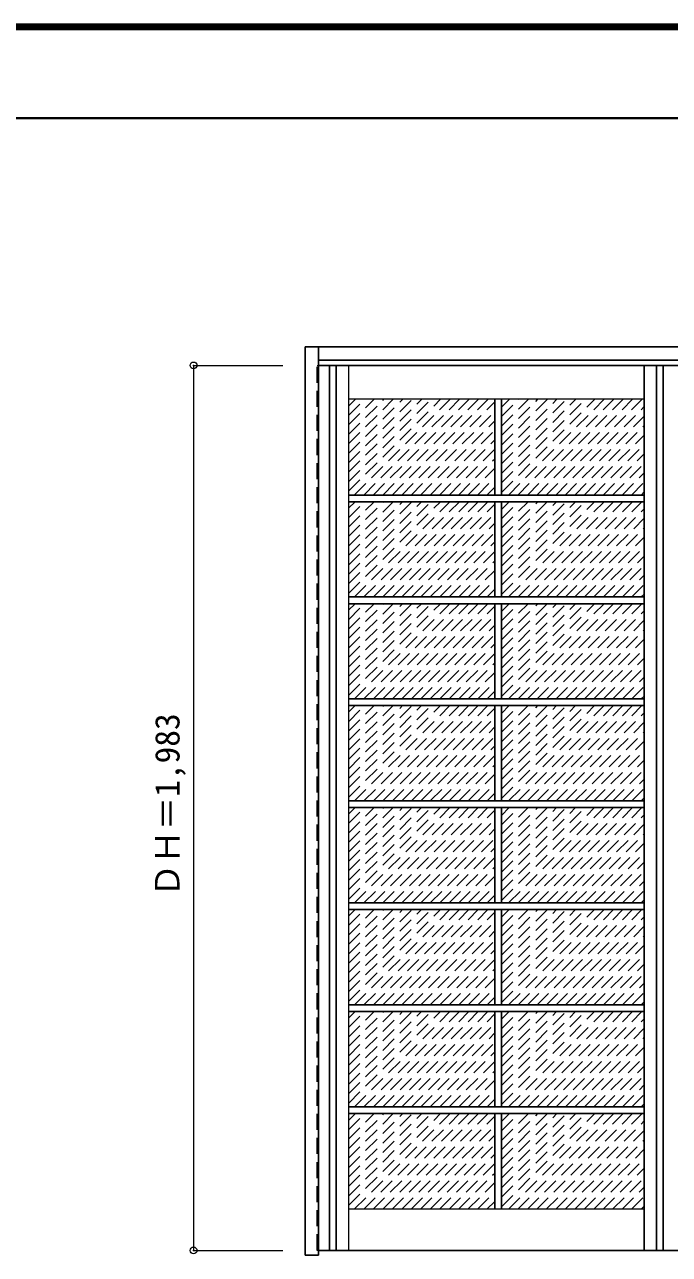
# Model space of a CAD drawing. Units: millimetres, scale not verified. Extents: x -6000 to 5700, y -4307 to 4260.
# Drawn here: x -1702 to -259, y 1420 to 4175 of the extents above; entities that cross this region are included whole.
import ezdxf
from ezdxf.enums import TextEntityAlignment as Align

# ---------------------------------------------------------------- set-up
doc = ezdxf.new("R2010")
doc.units = ezdxf.units.MM
doc.header["$LTSCALE"] = 30
doc.header["$PDMODE"] = 32
doc.header["$PDSIZE"] = 15
doc.linetypes.add('DASHED1', pattern=[1.8, 1.2, -0.6])
for name, color, linetype, lineweight in [('0-2_扉', 4, 'DASHED1', 9), ('0-3_仕上げ', 3, 'Continuous', 25), ('0-4_枠', 3, 'Continuous', 25), ('0-B_寸法', 7, 'Continuous', 9), ('0-C_ハッチ', 4, 'DASHED1', 9), ('F-1_枠', 6, 'Continuous', 40)]:
    doc.layers.add(name, color=color, linetype=linetype, lineweight=lineweight)
doc.styles.add('ＭＳ ゴシック', font='')
doc.styles.get('ＭＳ ゴシック').set_extended_font_data('MS Gothic')

msp = doc.modelspace()

# ---------------------------------------------------------------- linework, layer by layer
at = {"layer": '0-2_扉'}
for p, q in [((-1047, 3411.5), (-1044, 3411.5)), ((-1047, 1428.5), (-1047, 3411.5)), ((-1044, 1428.5), (-1047, 1428.5))]:
    msp.add_line(p, q, dxfattribs=at)
at = {"layer": '0-2_扉', "color": 3, "linetype": 'Continuous', "lineweight": 25}
for p, q in [((-1044, 3411.5), (495, 3411.5)), ((-315, 3411.5), (-315, 1428.5))]:
    msp.add_line(p, q, dxfattribs=at)
msp.add_lwpolyline([(-1044, 1428.5), (495, 1428.5), (495, 3411.5)], dxfattribs=at)
at = {"layer": '0-3_仕上げ'}
for p, q in [((-1019.5, 3411.5), (-1019.5, 1428.5)), ((-1004.5, 3411.5), (-1004.5, 1428.5)), ((-287.5, 3411.5), (-287.5, 1428.5)), ((-272.5, 3411.5), (-272.5, 1428.5)), ((-649.5, 3335.5), (-649.5, 3121)), ((-634.5, 3335.5), (-634.5, 3121)), ((-315, 3121), (-977, 3121)), ((-315, 3106), (-977, 3106)), ((-649.5, 3106), (-649.5, 2892.5)), ((-634.5, 3106), (-634.5, 2892.5)), ((-315, 2892.5), (-977, 2892.5)), ((-315, 2877.5), (-977, 2877.5)), ((-649.5, 2877.5), (-649.5, 2664)), ((-634.5, 2877.5), (-634.5, 2664)), ((-315, 2664), (-977, 2664)), ((-315, 2649), (-977, 2649)), ((-649.5, 2649), (-649.5, 2435.5)), ((-634.5, 2649), (-634.5, 2435.5)), ((-315, 2435.5), (-977, 2435.5)), ((-315, 2420.5), (-977, 2420.5)), ((-649.5, 2420.5), (-649.5, 2207)), ((-634.5, 2420.5), (-634.5, 2207)), ((-315, 2207), (-977, 2207)), ((-315, 2192), (-977, 2192)), ((-649.5, 2192), (-649.5, 1978.5)), ((-634.5, 2192), (-634.5, 1978.5)), ((-315, 1978.5), (-977, 1978.5)), ((-315, 1963.5), (-977, 1963.5)), ((-649.5, 1963.5), (-649.5, 1750)), ((-634.5, 1963.5), (-634.5, 1750)), ((-315, 1750), (-977, 1750)), ((-315, 1735), (-977, 1735)), ((-649.5, 1735), (-649.5, 1520.5)), ((-634.5, 1735), (-634.5, 1520.5))]:
    msp.add_line(p, q, dxfattribs=at)
at = {"layer": '0-3_仕上げ', "color": 7, "lineweight": 18}
for p, q in [((-977, 3411.5), (-977, 1428.5)), ((-315, 3335.5), (-977, 3335.5)), ((-315, 1520.5), (-977, 1520.5))]:
    msp.add_line(p, q, dxfattribs=at)
at = {"layer": '0-4_枠'}
for p, q in [((-1074, 3453), (1274, 3453)), ((-1044, 1418), (-1044, 3453)), ((-1044, 3423), (1244, 3423))]:
    msp.add_line(p, q, dxfattribs=at)
msp.add_lwpolyline([(-1044, 1418), (-1074, 1418), (-1074, 3453)], dxfattribs=at)
at = {"layer": '0-B_寸法', "color": 4}
for p, q in [((-1324, 3411.5), (-1324, 1428.5)), ((-1324, 3411.5), (-1124, 3411.5)), ((-1324, 1428.5), (-1124, 1428.5))]:
    msp.add_line(p, q, dxfattribs=at)
at = {"layer": '0-B_寸法'}
for p in [(-1324, 3411.5), (-1324, 1428.5)]:
    msp.add_point(p, dxfattribs=at)
at = {"layer": '0-C_ハッチ'}
for p, q in [((-977, 3320.35), (-961.85, 3335.5)), ((-977, 3129.43), (-770.93, 3335.5)), ((-977, 3150.64), (-792.14, 3335.5)), ((-977, 3171.85), (-813.35, 3335.5)), ((-977, 3193.07), (-834.57, 3335.5)), ((-977, 3214.28), (-855.78, 3335.5)), ((-977, 3235.49), (-876.99, 3335.5)), ((-977, 3256.71), (-898.21, 3335.5)), ((-977, 3277.92), (-919.42, 3335.5)), ((-977, 3299.13), (-940.63, 3335.5)), ((-964.21, 3121), (-749.71, 3335.5)), ((-943, 3121), (-728.5, 3335.5)), ((-921.79, 3121), (-707.29, 3335.5)), ((-900.57, 3121), (-686.07, 3335.5)), ((-879.36, 3121), (-664.86, 3335.5)), ((-634.5, 3126.85), (-425.85, 3335.5)), ((-634.5, 3148.07), (-447.07, 3335.5)), ((-634.5, 3169.28), (-468.28, 3335.5)), ((-634.5, 3190.49), (-489.49, 3335.5)), ((-634.5, 3211.71), (-510.71, 3335.5)), ((-634.5, 3232.92), (-531.92, 3335.5)), ((-634.5, 3254.13), (-553.13, 3335.5)), ((-634.5, 3275.35), (-574.35, 3335.5)), ((-634.5, 3296.56), (-595.56, 3335.5)), ((-634.5, 3317.77), (-616.77, 3335.5)), ((-619.14, 3121), (-404.64, 3335.5)), ((-597.93, 3121), (-383.43, 3335.5)), ((-576.71, 3121), (-362.21, 3335.5)), ((-555.5, 3121), (-341, 3335.5)), ((-534.29, 3121), (-319.79, 3335.5)), ((-858.15, 3121), (-649.5, 3329.65)), ((-836.93, 3121), (-649.5, 3308.43)), ((-513.07, 3121), (-315, 3319.07)), ((-815.72, 3121), (-649.5, 3287.22)), ((-491.86, 3121), (-315, 3297.86)), ((-794.51, 3121), (-649.5, 3266.01)), ((-470.65, 3121), (-315, 3276.65)), ((-449.43, 3121), (-315, 3255.43)), ((-773.29, 3121), (-649.5, 3244.79)), ((-428.22, 3121), (-315, 3234.22)), ((-752.08, 3121), (-649.5, 3223.58)), ((-730.87, 3121), (-649.5, 3202.37)), ((-407.01, 3121), (-315, 3213.01)), ((-709.66, 3121), (-649.5, 3181.15)), ((-385.79, 3121), (-315, 3191.79)), ((-364.58, 3121), (-315, 3170.58)), ((-688.44, 3121), (-649.5, 3159.94)), ((-343.37, 3121), (-315, 3149.37)), ((-667.23, 3121), (-649.5, 3138.73)), ((-322.16, 3121), (-315, 3128.15)), ((-977, 2900.43), (-771.43, 3106)), ((-977, 2921.64), (-792.64, 3106)), ((-977, 2942.85), (-813.85, 3106)), ((-977, 2964.07), (-835.07, 3106)), ((-977, 2985.28), (-856.28, 3106)), ((-977, 3006.49), (-877.49, 3106)), ((-977, 3027.71), (-898.71, 3106)), ((-977, 3048.92), (-919.92, 3106)), ((-977, 3070.13), (-941.13, 3106)), ((-977, 3091.35), (-962.35, 3106)), ((-963.71, 2892.5), (-750.21, 3106)), ((-942.5, 2892.5), (-729, 3106)), ((-921.29, 2892.5), (-707.79, 3106)), ((-900.07, 2892.5), (-686.57, 3106)), ((-878.86, 2892.5), (-665.36, 3106)), ((-857.65, 2892.5), (-649.5, 3100.65)), ((-634.5, 2897.85), (-426.35, 3106)), ((-634.5, 2919.07), (-447.57, 3106)), ((-634.5, 2940.28), (-468.78, 3106)), ((-634.5, 2961.49), (-489.99, 3106)), ((-634.5, 2982.71), (-511.21, 3106)), ((-634.5, 3003.92), (-532.42, 3106)), ((-634.5, 3025.13), (-553.63, 3106)), ((-634.5, 3046.35), (-574.85, 3106)), ((-634.5, 3067.56), (-596.06, 3106)), ((-634.5, 3088.77), (-617.27, 3106)), ((-618.64, 2892.5), (-405.14, 3106)), ((-597.43, 2892.5), (-383.93, 3106)), ((-576.21, 2892.5), (-362.71, 3106)), ((-555, 2892.5), (-341.5, 3106)), ((-533.79, 2892.5), (-320.29, 3106)), ((-512.57, 2892.5), (-315, 3090.07)), ((-836.43, 2892.5), (-649.5, 3079.43)), ((-491.36, 2892.5), (-315, 3068.86)), ((-815.22, 2892.5), (-649.5, 3058.22)), ((-794.01, 2892.5), (-649.5, 3037.01)), ((-470.15, 2892.5), (-315, 3047.65)), ((-772.79, 2892.5), (-649.5, 3015.79)), ((-448.93, 2892.5), (-315, 3026.43)), ((-427.72, 2892.5), (-315, 3005.22)), ((-751.58, 2892.5), (-649.5, 2994.58)), ((-406.51, 2892.5), (-315, 2984.01)), ((-730.37, 2892.5), (-649.5, 2973.37)), ((-709.16, 2892.5), (-649.5, 2952.15)), ((-385.29, 2892.5), (-315, 2962.79)), ((-687.94, 2892.5), (-649.5, 2930.94)), ((-364.08, 2892.5), (-315, 2941.58)), ((-666.73, 2892.5), (-649.5, 2909.73)), ((-342.87, 2892.5), (-315, 2920.37)), ((-321.66, 2892.5), (-315, 2899.15)), ((-977, 2671.93), (-771.43, 2877.5)), ((-977, 2693.14), (-792.64, 2877.5)), ((-977, 2714.35), (-813.85, 2877.5)), ((-977, 2735.57), (-835.07, 2877.5)), ((-977, 2756.78), (-856.28, 2877.5)), ((-977, 2777.99), (-877.49, 2877.5)), ((-977, 2799.21), (-898.71, 2877.5)), ((-977, 2820.42), (-919.92, 2877.5)), ((-977, 2841.63), (-941.13, 2877.5)), ((-977, 2862.85), (-962.35, 2877.5)), ((-963.71, 2664), (-750.21, 2877.5)), ((-942.5, 2664), (-729, 2877.5)), ((-921.29, 2664), (-707.79, 2877.5)), ((-900.07, 2664), (-686.57, 2877.5)), ((-878.86, 2664), (-665.36, 2877.5)), ((-857.65, 2664), (-649.5, 2872.15)), ((-634.5, 2669.35), (-426.35, 2877.5)), ((-634.5, 2690.57), (-447.57, 2877.5)), ((-634.5, 2711.78), (-468.78, 2877.5)), ((-634.5, 2732.99), (-489.99, 2877.5)), ((-634.5, 2754.21), (-511.21, 2877.5)), ((-634.5, 2775.42), (-532.42, 2877.5)), ((-634.5, 2796.63), (-553.63, 2877.5)), ((-634.5, 2817.85), (-574.85, 2877.5)), ((-634.5, 2839.06), (-596.06, 2877.5)), ((-634.5, 2860.27), (-617.27, 2877.5)), ((-618.64, 2664), (-405.14, 2877.5)), ((-597.43, 2664), (-383.93, 2877.5)), ((-576.21, 2664), (-362.71, 2877.5)), ((-555, 2664), (-341.5, 2877.5)), ((-533.79, 2664), (-320.29, 2877.5)), ((-836.43, 2664), (-649.5, 2850.93)), ((-512.57, 2664), (-315, 2861.57)), ((-491.36, 2664), (-315, 2840.36)), ((-815.22, 2664), (-649.5, 2829.72)), ((-470.15, 2664), (-315, 2819.15)), ((-794.01, 2664), (-649.5, 2808.51)), ((-772.79, 2664), (-649.5, 2787.29)), ((-448.93, 2664), (-315, 2797.93)), ((-751.58, 2664), (-649.5, 2766.08)), ((-427.72, 2664), (-315, 2776.72)), ((-406.51, 2664), (-315, 2755.51)), ((-730.37, 2664), (-649.5, 2744.87)), ((-385.29, 2664), (-315, 2734.29)), ((-709.16, 2664), (-649.5, 2723.65)), ((-687.94, 2664), (-649.5, 2702.44)), ((-364.08, 2664), (-315, 2713.08)), ((-666.73, 2664), (-649.5, 2681.23)), ((-342.87, 2664), (-315, 2691.87)), ((-977, 2443.43), (-771.43, 2649)), ((-977, 2464.64), (-792.64, 2649)), ((-977, 2485.85), (-813.85, 2649)), ((-977, 2507.07), (-835.07, 2649)), ((-977, 2528.28), (-856.28, 2649)), ((-977, 2549.49), (-877.49, 2649)), ((-977, 2570.71), (-898.71, 2649)), ((-977, 2591.92), (-919.92, 2649)), ((-977, 2613.13), (-941.13, 2649)), ((-977, 2634.35), (-962.35, 2649)), ((-963.71, 2435.5), (-750.21, 2649)), ((-942.5, 2435.5), (-729, 2649)), ((-921.29, 2435.5), (-707.79, 2649)), ((-900.07, 2435.5), (-686.57, 2649)), ((-878.86, 2435.5), (-665.36, 2649)), ((-634.5, 2440.85), (-426.35, 2649)), ((-634.5, 2462.07), (-447.57, 2649)), ((-634.5, 2483.28), (-468.78, 2649)), ((-634.5, 2504.49), (-489.99, 2649)), ((-634.5, 2525.71), (-511.21, 2649)), ((-634.5, 2546.92), (-532.42, 2649)), ((-634.5, 2568.13), (-553.63, 2649)), ((-634.5, 2589.35), (-574.85, 2649)), ((-634.5, 2610.56), (-596.06, 2649)), ((-634.5, 2631.77), (-617.27, 2649)), ((-618.64, 2435.5), (-405.14, 2649)), ((-597.43, 2435.5), (-383.93, 2649)), ((-576.21, 2435.5), (-362.71, 2649)), ((-555, 2435.5), (-341.5, 2649)), ((-533.79, 2435.5), (-320.29, 2649)), ((-321.66, 2664), (-315, 2670.65)), ((-857.65, 2435.5), (-649.5, 2643.65)), ((-836.43, 2435.5), (-649.5, 2622.43)), ((-512.57, 2435.5), (-315, 2633.07)), ((-815.22, 2435.5), (-649.5, 2601.22)), ((-491.36, 2435.5), (-315, 2611.86)), ((-470.15, 2435.5), (-315, 2590.65)), ((-794.01, 2435.5), (-649.5, 2580.01)), ((-448.93, 2435.5), (-315, 2569.43)), ((-772.79, 2435.5), (-649.5, 2558.79)), ((-751.58, 2435.5), (-649.5, 2537.58)), ((-427.72, 2435.5), (-315, 2548.22)), ((-730.37, 2435.5), (-649.5, 2516.37)), ((-406.51, 2435.5), (-315, 2527.01)), ((-709.16, 2435.5), (-649.5, 2495.15)), ((-385.29, 2435.5), (-315, 2505.79)), ((-364.08, 2435.5), (-315, 2484.58)), ((-687.94, 2435.5), (-649.5, 2473.94)), ((-666.73, 2435.5), (-649.5, 2452.73)), ((-342.87, 2435.5), (-315, 2463.37)), ((-321.66, 2435.5), (-315, 2442.15)), ((-977, 2214.93), (-771.43, 2420.5)), ((-977, 2236.14), (-792.64, 2420.5)), ((-977, 2257.35), (-813.85, 2420.5)), ((-977, 2278.57), (-835.07, 2420.5)), ((-977, 2299.78), (-856.28, 2420.5)), ((-977, 2320.99), (-877.49, 2420.5)), ((-977, 2342.21), (-898.71, 2420.5)), ((-977, 2363.42), (-919.92, 2420.5)), ((-977, 2384.63), (-941.13, 2420.5)), ((-977, 2405.85), (-962.35, 2420.5)), ((-963.71, 2207), (-750.21, 2420.5)), ((-942.5, 2207), (-729, 2420.5)), ((-921.29, 2207), (-707.79, 2420.5)), ((-900.07, 2207), (-686.57, 2420.5)), ((-878.86, 2207), (-665.36, 2420.5)), ((-857.65, 2207), (-649.5, 2415.15)), ((-634.5, 2212.35), (-426.35, 2420.5)), ((-634.5, 2233.57), (-447.57, 2420.5)), ((-634.5, 2254.78), (-468.78, 2420.5)), ((-634.5, 2275.99), (-489.99, 2420.5)), ((-634.5, 2297.21), (-511.21, 2420.5)), ((-634.5, 2318.42), (-532.42, 2420.5)), ((-634.5, 2339.63), (-553.63, 2420.5)), ((-634.5, 2360.85), (-574.85, 2420.5)), ((-634.5, 2382.06), (-596.06, 2420.5)), ((-634.5, 2403.27), (-617.27, 2420.5)), ((-618.64, 2207), (-405.14, 2420.5)), ((-597.43, 2207), (-383.93, 2420.5)), ((-576.21, 2207), (-362.71, 2420.5)), ((-555, 2207), (-341.5, 2420.5)), ((-533.79, 2207), (-320.29, 2420.5)), ((-512.57, 2207), (-315, 2404.57)), ((-836.43, 2207), (-649.5, 2393.93)), ((-815.22, 2207), (-649.5, 2372.72)), ((-491.36, 2207), (-315, 2383.36)), ((-794.01, 2207), (-649.5, 2351.51)), ((-470.15, 2207), (-315, 2362.15)), ((-772.79, 2207), (-649.5, 2330.29)), ((-448.93, 2207), (-315, 2340.93)), ((-427.72, 2207), (-315, 2319.72)), ((-751.58, 2207), (-649.5, 2309.08)), ((-730.37, 2207), (-649.5, 2287.87)), ((-406.51, 2207), (-315, 2298.51)), ((-709.16, 2207), (-649.5, 2266.65)), ((-385.29, 2207), (-315, 2277.29)), ((-687.94, 2207), (-649.5, 2245.44)), ((-364.08, 2207), (-315, 2256.08)), ((-342.87, 2207), (-315, 2234.87)), ((-666.73, 2207), (-649.5, 2224.23)), ((-321.66, 2207), (-315, 2213.65)), ((-977, 1986.43), (-771.43, 2192)), ((-977, 2007.64), (-792.64, 2192)), ((-977, 2028.85), (-813.85, 2192)), ((-977, 2050.07), (-835.07, 2192)), ((-977, 2071.28), (-856.28, 2192)), ((-977, 2092.49), (-877.49, 2192)), ((-977, 2113.71), (-898.71, 2192)), ((-977, 2134.92), (-919.92, 2192)), ((-977, 2156.13), (-941.13, 2192)), ((-977, 2177.35), (-962.35, 2192)), ((-963.71, 1978.5), (-750.21, 2192)), ((-942.5, 1978.5), (-729, 2192)), ((-921.29, 1978.5), (-707.79, 2192)), ((-900.07, 1978.5), (-686.57, 2192)), ((-878.86, 1978.5), (-665.36, 2192)), ((-857.65, 1978.5), (-649.5, 2186.65)), ((-634.5, 1983.85), (-426.35, 2192)), ((-634.5, 2005.07), (-447.57, 2192)), ((-634.5, 2026.28), (-468.78, 2192)), ((-634.5, 2047.49), (-489.99, 2192)), ((-634.5, 2068.71), (-511.21, 2192)), ((-634.5, 2089.92), (-532.42, 2192)), ((-634.5, 2111.13), (-553.63, 2192)), ((-634.5, 2132.35), (-574.85, 2192)), ((-634.5, 2153.56), (-596.06, 2192)), ((-634.5, 2174.77), (-617.27, 2192)), ((-618.64, 1978.5), (-405.14, 2192)), ((-597.43, 1978.5), (-383.93, 2192)), ((-576.21, 1978.5), (-362.71, 2192)), ((-555, 1978.5), (-341.5, 2192)), ((-533.79, 1978.5), (-320.29, 2192)), ((-836.43, 1978.5), (-649.5, 2165.43)), ((-512.57, 1978.5), (-315, 2176.07)), ((-491.36, 1978.5), (-315, 2154.86)), ((-815.22, 1978.5), (-649.5, 2144.22)), ((-794.01, 1978.5), (-649.5, 2123.01)), ((-470.15, 1978.5), (-315, 2133.65)), ((-772.79, 1978.5), (-649.5, 2101.79)), ((-448.93, 1978.5), (-315, 2112.43)), ((-751.58, 1978.5), (-649.5, 2080.58)), ((-427.72, 1978.5), (-315, 2091.22)), ((-406.51, 1978.5), (-315, 2070.01)), ((-730.37, 1978.5), (-649.5, 2059.37)), ((-385.29, 1978.5), (-315, 2048.79)), ((-709.16, 1978.5), (-649.5, 2038.15)), ((-687.94, 1978.5), (-649.5, 2016.94)), ((-364.08, 1978.5), (-315, 2027.58)), ((-666.73, 1978.5), (-649.5, 1995.73)), ((-342.87, 1978.5), (-315, 2006.37)), ((-321.66, 1978.5), (-315, 1985.15)), ((-977, 1757.93), (-771.43, 1963.5)), ((-977, 1779.14), (-792.64, 1963.5)), ((-977, 1800.35), (-813.85, 1963.5)), ((-977, 1821.57), (-835.07, 1963.5)), ((-977, 1842.78), (-856.28, 1963.5)), ((-977, 1863.99), (-877.49, 1963.5)), ((-977, 1885.21), (-898.71, 1963.5)), ((-977, 1906.42), (-919.92, 1963.5)), ((-977, 1927.63), (-941.13, 1963.5)), ((-977, 1948.85), (-962.35, 1963.5)), ((-963.71, 1750), (-750.21, 1963.5)), ((-942.5, 1750), (-729, 1963.5)), ((-921.29, 1750), (-707.79, 1963.5)), ((-900.07, 1750), (-686.57, 1963.5)), ((-878.86, 1750), (-665.36, 1963.5)), ((-857.65, 1750), (-649.5, 1958.15)), ((-634.5, 1755.35), (-426.35, 1963.5)), ((-634.5, 1776.57), (-447.57, 1963.5)), ((-634.5, 1797.78), (-468.78, 1963.5)), ((-634.5, 1818.99), (-489.99, 1963.5)), ((-634.5, 1840.21), (-511.21, 1963.5)), ((-634.5, 1861.42), (-532.42, 1963.5)), ((-634.5, 1882.63), (-553.63, 1963.5)), ((-634.5, 1903.85), (-574.85, 1963.5)), ((-634.5, 1925.06), (-596.06, 1963.5)), ((-634.5, 1946.27), (-617.27, 1963.5)), ((-618.64, 1750), (-405.14, 1963.5)), ((-597.43, 1750), (-383.93, 1963.5)), ((-576.21, 1750), (-362.71, 1963.5)), ((-555, 1750), (-341.5, 1963.5)), ((-533.79, 1750), (-320.29, 1963.5)), ((-836.43, 1750), (-649.5, 1936.93)), ((-512.57, 1750), (-315, 1947.57)), ((-815.22, 1750), (-649.5, 1915.72)), ((-491.36, 1750), (-315, 1926.36)), ((-470.15, 1750), (-315, 1905.15)), ((-794.01, 1750), (-649.5, 1894.51)), ((-448.93, 1750), (-315, 1883.93)), ((-772.79, 1750), (-649.5, 1873.29)), ((-751.58, 1750), (-649.5, 1852.08)), ((-427.72, 1750), (-315, 1862.72)), ((-730.37, 1750), (-649.5, 1830.87)), ((-406.51, 1750), (-315, 1841.51)), ((-385.29, 1750), (-315, 1820.29)), ((-709.16, 1750), (-649.5, 1809.65)), ((-364.08, 1750), (-315, 1799.08)), ((-687.94, 1750), (-649.5, 1788.44)), ((-666.73, 1750), (-649.5, 1767.23)), ((-342.87, 1750), (-315, 1777.87)), ((-321.66, 1750), (-315, 1756.65)), ((-977, 1528.93), (-770.93, 1735)), ((-977, 1550.14), (-792.14, 1735)), ((-977, 1571.35), (-813.35, 1735)), ((-977, 1592.57), (-834.57, 1735)), ((-977, 1613.78), (-855.78, 1735)), ((-977, 1634.99), (-876.99, 1735)), ((-977, 1656.21), (-898.21, 1735)), ((-977, 1677.42), (-919.42, 1735)), ((-977, 1698.63), (-940.63, 1735)), ((-977, 1719.85), (-961.85, 1735)), ((-964.21, 1520.5), (-749.71, 1735)), ((-943, 1520.5), (-728.5, 1735)), ((-921.79, 1520.5), (-707.29, 1735)), ((-900.57, 1520.5), (-686.07, 1735)), ((-879.36, 1520.5), (-664.86, 1735)), ((-858.15, 1520.5), (-649.5, 1729.15)), ((-634.5, 1526.35), (-425.85, 1735)), ((-634.5, 1547.57), (-447.07, 1735)), ((-634.5, 1568.78), (-468.28, 1735)), ((-634.5, 1589.99), (-489.49, 1735)), ((-634.5, 1611.21), (-510.71, 1735)), ((-634.5, 1632.42), (-531.92, 1735)), ((-634.5, 1653.63), (-553.13, 1735)), ((-634.5, 1674.85), (-574.35, 1735)), ((-634.5, 1696.06), (-595.56, 1735)), ((-634.5, 1717.27), (-616.77, 1735)), ((-619.14, 1520.5), (-404.64, 1735)), ((-597.93, 1520.5), (-383.43, 1735)), ((-576.71, 1520.5), (-362.21, 1735)), ((-555.5, 1520.5), (-341, 1735)), ((-534.29, 1520.5), (-319.79, 1735)), ((-513.07, 1520.5), (-315, 1718.57)), ((-836.93, 1520.5), (-649.5, 1707.93)), ((-815.72, 1520.5), (-649.5, 1686.72)), ((-491.86, 1520.5), (-315, 1697.36)), ((-794.51, 1520.5), (-649.5, 1665.51)), ((-470.65, 1520.5), (-315, 1676.15)), ((-449.43, 1520.5), (-315, 1654.93)), ((-773.29, 1520.5), (-649.5, 1644.29)), ((-428.22, 1520.5), (-315, 1633.72)), ((-752.08, 1520.5), (-649.5, 1623.08)), ((-730.87, 1520.5), (-649.5, 1601.87)), ((-407.01, 1520.5), (-315, 1612.51)), ((-709.66, 1520.5), (-649.5, 1580.65)), ((-385.79, 1520.5), (-315, 1591.29)), ((-688.44, 1520.5), (-649.5, 1559.44)), ((-364.58, 1520.5), (-315, 1570.08)), ((-343.37, 1520.5), (-315, 1548.87)), ((-667.23, 1520.5), (-649.5, 1538.23)), ((-322.16, 1520.5), (-315, 1527.65))]:
    msp.add_line(p, q, dxfattribs=at)
at = {"layer": 'F-1_枠'}
for p, q in [((-6000, 4175), (5700, 4175)), ((-6000, 4170), (5700, 4170)), ((-6000, 4165), (5700, 4165)), ((-6000, 3965), (5700, 3965))]:
    msp.add_line(p, q, dxfattribs=at)

# ---------------------------------------------------------------- texts
at = {"layer": '0-B_寸法', "style": 'ＭＳ ゴシック'}
msp.add_text('ＤＨ＝1,983', height=54.99, rotation=90, dxfattribs=at).set_placement((-1339, 2219.75), align=Align.BOTTOM_LEFT)

doc.saveas('drawing.dxf')
